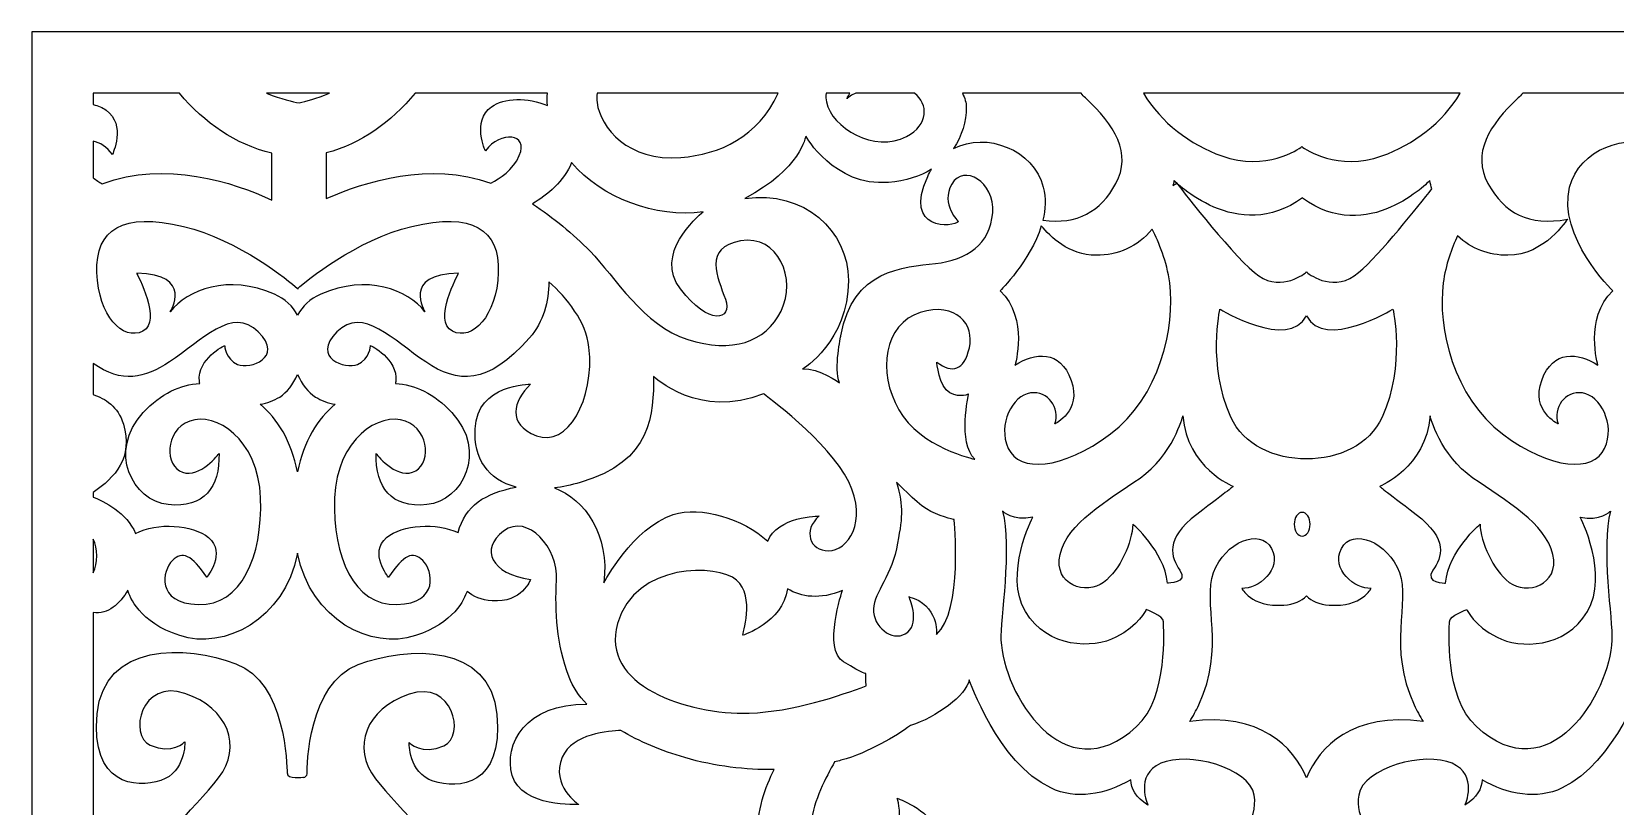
# Model space of a CAD drawing. Header units: centimetres. Extents: x -21.96 to -17.18, y -0.78 to 9.
# Drawn here: x -21.956 to -19.08, y 7.595 to 9.001 of the extents above; entities that cross this region are included whole.
import ezdxf

# ---------------------------------------------------------------- set-up
doc = ezdxf.new("R2010")
doc.units = ezdxf.units.CM
doc.header["$MEASUREMENT"] = 0
doc.layers.add('layer 1', color=7, linetype='Continuous')

msp = doc.modelspace()

# ---------------------------------------------------------------- linework, layer by layer
at = {"layer": 'layer 1', "color": 250}
for points, knots in [([(-21.95627, 9.00077), (-21.95627, 9.00077), (-17.17957, 9.00077), (-17.17957, 9.00077), (-17.17957, 9.00077), (-17.17957, 9.00077), (-17.17957, -0.7761), (-17.17957, -0.7761), (-17.17957, -0.7761), (-17.17957, -0.7761), (-21.95627, -0.7761), (-21.95627, -0.7761), (-21.95627, -0.7761), (-21.95627, -0.7761), (-21.95627, 9.00077), (-21.95627, 9.00077)], [0, 0, 0, 0, 0.2, 0.2, 0.2, 0.2, 0.4, 0.4, 0.4, 0.4, 0.6, 0.6, 0.6, 0.6, 1, 1, 1, 1]), ([(-21.84453, 8.88903), (-21.84453, 8.88903), (-21.68779, 8.88903), (-21.68779, 8.88903), (-21.68779, 8.88903), (-21.64154, 8.83456), (-21.58661, 8.79649), (-21.51993, 8.78005), (-21.51993, 8.78005), (-21.51993, 8.78005), (-21.51993, 8.69525), (-21.51993, 8.69525), (-21.51993, 8.69525), (-21.58914, 8.727), (-21.71353, 8.76824), (-21.82819, 8.72445), (-21.82819, 8.72445), (-21.83344, 8.72753), (-21.83905, 8.73129), (-21.84453, 8.73576), (-21.84453, 8.73576), (-21.84453, 8.73576), (-21.84453, 8.80228), (-21.84453, 8.80228), (-21.84453, 8.80228), (-21.83267, 8.79958), (-21.81954, 8.79163), (-21.80952, 8.77807), (-21.80952, 8.77807), (-21.80952, 8.77807), (-21.78437, 8.83159), (-21.82085, 8.85834), (-21.82085, 8.85834), (-21.82713, 8.86295), (-21.83528, 8.8664), (-21.84453, 8.86858), (-21.84453, 8.86858), (-21.84453, 8.86858), (-21.84453, 8.88903), (-21.84453, 8.88903)], [0, 0, 0, 0, 0.0909091, 0.0909091, 0.0909091, 0.0909091, 0.1818182, 0.1818182, 0.1818182, 0.1818182, 0.2727273, 0.2727273, 0.2727273, 0.2727273, 0.3636364, 0.3636364, 0.3636364, 0.3636364, 0.4545455, 0.4545455, 0.4545455, 0.4545455, 0.5454545, 0.5454545, 0.5454545, 0.5454545, 0.6363636, 0.6363636, 0.6363636, 0.6363636, 0.7272727, 0.7272727, 0.7272727, 0.7272727, 0.8181818, 0.8181818, 0.8181818, 0.8181818, 1, 1, 1, 1]), ([(-21.52957, 8.88903), (-21.52957, 8.88903), (-21.41536, 8.88903), (-21.41536, 8.88903), (-21.41536, 8.88903), (-21.43937, 8.87937), (-21.45814, 8.87432), (-21.47055, 8.8717), (-21.47055, 8.8717), (-21.48168, 8.8736), (-21.50194, 8.8782), (-21.52957, 8.88903)], [0, 0, 0, 0, 0.25, 0.25, 0.25, 0.25, 0.5, 0.5, 0.5, 0.5, 1, 1, 1, 1]), ([(-21.25949, 8.88903), (-21.25949, 8.88903), (-21.01922, 8.88903), (-21.01922, 8.88903), (-21.01922, 8.88903), (-21.01995, 8.88198), (-21.02006, 8.87452), (-21.01947, 8.86665), (-21.01947, 8.86665), (-21.05453, 8.88248), (-21.09895, 8.88069), (-21.1208, 8.86466), (-21.1208, 8.86466), (-21.15728, 8.8379), (-21.13212, 8.78437), (-21.13212, 8.78437), (-21.13212, 8.78437), (-21.10444, 8.82183), (-21.05287, 8.8165), (-21.07048, 8.77581), (-21.07048, 8.77581), (-21.08165, 8.75), (-21.10598, 8.73409), (-21.12228, 8.72592), (-21.12228, 8.72592), (-21.23289, 8.76619), (-21.35179, 8.72867), (-21.4211, 8.69771), (-21.4211, 8.69771), (-21.4211, 8.69771), (-21.4211, 8.7806), (-21.4211, 8.7806), (-21.4211, 8.7806), (-21.35721, 8.79812), (-21.30427, 8.83586), (-21.25949, 8.88903)], [0, 0, 0, 0, 0.1, 0.1, 0.1, 0.1, 0.2, 0.2, 0.2, 0.2, 0.3, 0.3, 0.3, 0.3, 0.4, 0.4, 0.4, 0.4, 0.5, 0.5, 0.5, 0.5, 0.6, 0.6, 0.6, 0.6, 0.7, 0.7, 0.7, 0.7, 0.8, 0.8, 0.8, 0.8, 1, 1, 1, 1]), ([(-20.92911, 8.88903), (-20.92911, 8.88903), (-20.6005, 8.88903), (-20.6005, 8.88903), (-20.6005, 8.88903), (-20.63602, 8.8096), (-20.70664, 8.77811), (-20.77725, 8.77233), (-20.77725, 8.77233), (-20.87248, 8.76452), (-20.92375, 8.82688), (-20.92924, 8.87208), (-20.92924, 8.87208), (-20.92997, 8.87814), (-20.92991, 8.88381), (-20.92911, 8.88903)], [0, 0, 0, 0, 0.2, 0.2, 0.2, 0.2, 0.4, 0.4, 0.4, 0.4, 0.6, 0.6, 0.6, 0.6, 1, 1, 1, 1]), ([(-20.51301, 8.88903), (-20.51301, 8.88903), (-20.4703, 8.88903), (-20.4703, 8.88903), (-20.4703, 8.88903), (-20.47198, 8.88586), (-20.47363, 8.88255), (-20.47522, 8.8791), (-20.47522, 8.8791), (-20.47522, 8.8791), (-20.47151, 8.88381), (-20.45935, 8.88903), (-20.45935, 8.88903), (-20.45935, 8.88903), (-20.35233, 8.88903), (-20.35233, 8.88903), (-20.35233, 8.88903), (-20.32735, 8.86938), (-20.32654, 8.83177), (-20.36687, 8.81053), (-20.36687, 8.81053), (-20.42522, 8.77979), (-20.50301, 8.82707), (-20.51273, 8.87319), (-20.51273, 8.87319), (-20.51372, 8.87792), (-20.51372, 8.88321), (-20.51301, 8.88903)], [0, 0, 0, 0, 0.125, 0.125, 0.125, 0.125, 0.25, 0.25, 0.25, 0.25, 0.375, 0.375, 0.375, 0.375, 0.5, 0.5, 0.5, 0.5, 0.625, 0.625, 0.625, 0.625, 0.75, 0.75, 0.75, 0.75, 1, 1, 1, 1]), ([(-20.26556, 8.88903), (-20.26556, 8.88903), (-20.05016, 8.88903), (-20.05016, 8.88903), (-20.05016, 8.88903), (-20.04755, 8.88588), (-20.04487, 8.883), (-20.0421, 8.88046), (-20.0421, 8.88046), (-19.98906, 8.83172), (-19.95725, 8.77936), (-19.98695, 8.7252), (-19.98695, 8.7252), (-20.01494, 8.67413), (-20.05615, 8.65038), (-20.11943, 8.65842), (-20.11943, 8.65842), (-20.11463, 8.67815), (-20.11351, 8.69864), (-20.11861, 8.71863), (-20.11861, 8.71863), (-20.13588, 8.78651), (-20.22177, 8.82001), (-20.28203, 8.78854), (-20.28203, 8.78854), (-20.26603, 8.81163), (-20.25851, 8.83842), (-20.25851, 8.86372), (-20.25851, 8.86372), (-20.25851, 8.87161), (-20.26103, 8.88028), (-20.26556, 8.88903)], [0, 0, 0, 0, 0.1111111, 0.1111111, 0.1111111, 0.1111111, 0.2222222, 0.2222222, 0.2222222, 0.2222222, 0.3333333, 0.3333333, 0.3333333, 0.3333333, 0.4444444, 0.4444444, 0.4444444, 0.4444444, 0.5555556, 0.5555556, 0.5555556, 0.5555556, 0.6666667, 0.6666667, 0.6666667, 0.6666667, 0.7777778, 0.7777778, 0.7777778, 0.7777778, 1, 1, 1, 1]), ([(-19.9364, 8.88903), (-19.9364, 8.88903), (-19.36153, 8.88903), (-19.36153, 8.88903), (-19.36153, 8.88903), (-19.39268, 8.83566), (-19.44669, 8.79553), (-19.50347, 8.77533), (-19.50347, 8.77533), (-19.58411, 8.74663), (-19.64254, 8.78751), (-19.64868, 8.79207), (-19.64868, 8.79207), (-19.64868, 8.79207), (-19.64923, 8.79208), (-19.64923, 8.79208), (-19.64923, 8.79208), (-19.65527, 8.78761), (-19.71373, 8.74661), (-19.79445, 8.77533), (-19.79445, 8.77533), (-19.85123, 8.79553), (-19.90526, 8.83566), (-19.9364, 8.88903)], [0, 0, 0, 0, 0.1428571, 0.1428571, 0.1428571, 0.1428571, 0.2857143, 0.2857143, 0.2857143, 0.2857143, 0.4285714, 0.4285714, 0.4285714, 0.4285714, 0.5714286, 0.5714286, 0.5714286, 0.5714286, 0.7142857, 0.7142857, 0.7142857, 0.7142857, 1, 1, 1, 1]), ([(-19.24777, 8.88903), (-19.24777, 8.88903), (-19.01567, 8.88903), (-19.01567, 8.88903), (-19.01567, 8.88903), (-19.02021, 8.88028), (-19.02273, 8.87161), (-19.02273, 8.86372), (-19.02273, 8.86372), (-19.02273, 8.83842), (-19.01521, 8.81163), (-18.99918, 8.78854), (-18.99918, 8.78854), (-19.05947, 8.82001), (-19.14533, 8.78651), (-19.16263, 8.71863), (-19.16263, 8.71863), (-19.18539, 8.62924), (-19.08416, 8.53039), (-19.08416, 8.53039), (-19.08416, 8.53039), (-19.13659, 8.48004), (-19.11105, 8.39537), (-19.11105, 8.39537), (-19.11105, 8.39537), (-19.14734, 8.41825), (-19.19304, 8.42398), (-19.21321, 8.36792), (-19.21321, 8.36792), (-19.23338, 8.31185), (-19.18364, 8.28896), (-19.18364, 8.28896), (-19.18364, 8.28896), (-19.19304, 8.31757), (-19.17155, 8.34961), (-19.13928, 8.34504), (-19.13928, 8.34504), (-19.10701, 8.34046), (-19.07878, 8.28783), (-19.09895, 8.24433), (-19.09895, 8.24433), (-19.11912, 8.20088), (-19.19575, 8.2043), (-19.28448, 8.27066), (-19.28448, 8.27066), (-19.3732, 8.33702), (-19.40317, 8.46373), (-19.39217, 8.54476), (-19.39217, 8.54476), (-19.38767, 8.57803), (-19.37701, 8.60735), (-19.36597, 8.63037), (-19.36597, 8.63037), (-19.34105, 8.60641), (-19.30971, 8.59483), (-19.27495, 8.59483), (-19.27495, 8.59483), (-19.20774, 8.59483), (-19.16674, 8.66022), (-19.16674, 8.66022), (-19.16674, 8.66022), (-19.23674, 8.64757), (-19.28127, 8.67106), (-19.31097, 8.7252), (-19.31097, 8.7252), (-19.34067, 8.77936), (-19.30885, 8.83172), (-19.25583, 8.88046), (-19.25583, 8.88046), (-19.25307, 8.883), (-19.25038, 8.88588), (-19.24777, 8.88903)], [0, 0, 0, 0, 0.0526316, 0.0526316, 0.0526316, 0.0526316, 0.1052632, 0.1052632, 0.1052632, 0.1052632, 0.1578947, 0.1578947, 0.1578947, 0.1578947, 0.2105263, 0.2105263, 0.2105263, 0.2105263, 0.2631579, 0.2631579, 0.2631579, 0.2631579, 0.3157895, 0.3157895, 0.3157895, 0.3157895, 0.3684211, 0.3684211, 0.3684211, 0.3684211, 0.4210526, 0.4210526, 0.4210526, 0.4210526, 0.4736842, 0.4736842, 0.4736842, 0.4736842, 0.5263158, 0.5263158, 0.5263158, 0.5263158, 0.5789474, 0.5789474, 0.5789474, 0.5789474, 0.6315789, 0.6315789, 0.6315789, 0.6315789, 0.6842105, 0.6842105, 0.6842105, 0.6842105, 0.7368421, 0.7368421, 0.7368421, 0.7368421, 0.7894737, 0.7894737, 0.7894737, 0.7894737, 0.8421053, 0.8421053, 0.8421053, 0.8421053, 0.8947368, 0.8947368, 0.8947368, 0.8947368, 1, 1, 1, 1]), ([(-20.32169, 8.75114), (-20.32424, 8.74703), (-20.32658, 8.74265), (-20.32867, 8.738), (-20.32867, 8.738), (-20.3742, 8.63818), (-20.28142, 8.64563), (-20.27266, 8.65605), (-20.27266, 8.65605), (-20.27266, 8.65605), (-20.30605, 8.6873), (-20.28484, 8.72429), (-20.28484, 8.72429), (-20.26363, 8.76131), (-20.20636, 8.72882), (-20.21061, 8.67195), (-20.21061, 8.67195), (-20.21484, 8.61509), (-20.25727, 8.5862), (-20.31454, 8.57989), (-20.31454, 8.57989), (-20.3718, 8.57357), (-20.46523, 8.56964), (-20.48623, 8.44895), (-20.48623, 8.44895), (-20.48623, 8.44895), (-20.49954, 8.38966), (-20.48881, 8.36335), (-20.48881, 8.36335), (-20.48881, 8.36335), (-20.52644, 8.3908), (-20.55602, 8.38851), (-20.55602, 8.38851), (-20.55602, 8.38851), (-20.47266, 8.43847), (-20.47266, 8.54909), (-20.47266, 8.54909), (-20.47266, 8.63969), (-20.55297, 8.71324), (-20.66073, 8.6982), (-20.66073, 8.6982), (-20.55856, 8.7512), (-20.55016, 8.81128), (-20.55016, 8.81128), (-20.55016, 8.81128), (-20.55016, 8.81128), (-20.49888, 8.71934), (-20.4, 8.72714), (-20.4, 8.72714), (-20.36825, 8.72963), (-20.3423, 8.7384), (-20.32169, 8.75114)], [0, 0, 0, 0, 0.0714286, 0.0714286, 0.0714286, 0.0714286, 0.1428571, 0.1428571, 0.1428571, 0.1428571, 0.2142857, 0.2142857, 0.2142857, 0.2142857, 0.2857143, 0.2857143, 0.2857143, 0.2857143, 0.3571429, 0.3571429, 0.3571429, 0.3571429, 0.4285714, 0.4285714, 0.4285714, 0.4285714, 0.5, 0.5, 0.5, 0.5, 0.5714286, 0.5714286, 0.5714286, 0.5714286, 0.6428571, 0.6428571, 0.6428571, 0.6428571, 0.7142857, 0.7142857, 0.7142857, 0.7142857, 0.7857143, 0.7857143, 0.7857143, 0.7857143, 0.8571429, 0.8571429, 0.8571429, 0.8571429, 1, 1, 1, 1]), ([(-20.97544, 8.76308), (-20.9207, 8.69868), (-20.8228, 8.66246), (-20.73676, 8.67354), (-20.73676, 8.67354), (-20.74774, 8.66453), (-20.82605, 8.59679), (-20.77786, 8.53388), (-20.77786, 8.53388), (-20.7261, 8.46634), (-20.68238, 8.47613), (-20.69619, 8.5153), (-20.69619, 8.5153), (-20.71, 8.55444), (-20.73759, 8.60926), (-20.66857, 8.621), (-20.66857, 8.621), (-20.59957, 8.63275), (-20.56623, 8.55151), (-20.59499, 8.49375), (-20.59499, 8.49375), (-20.62373, 8.43599), (-20.68385, 8.41696), (-20.76443, 8.44189), (-20.76443, 8.44189), (-20.84499, 8.46683), (-20.89629, 8.55568), (-20.94206, 8.60243), (-20.94206, 8.60243), (-20.9724, 8.63342), (-21.00916, 8.6637), (-21.04651, 8.68833), (-21.04651, 8.68833), (-21.02028, 8.70416), (-20.98845, 8.72992), (-20.97544, 8.76308)], [0, 0, 0, 0, 0.1, 0.1, 0.1, 0.1, 0.2, 0.2, 0.2, 0.2, 0.3, 0.3, 0.3, 0.3, 0.4, 0.4, 0.4, 0.4, 0.5, 0.5, 0.5, 0.5, 0.6, 0.6, 0.6, 0.6, 0.7, 0.7, 0.7, 0.7, 0.8, 0.8, 0.8, 0.8, 1, 1, 1, 1]), ([(-19.88342, 8.72135), (-19.88264, 8.72434), (-19.88194, 8.72736), (-19.88128, 8.73045), (-19.88128, 8.73045), (-19.88128, 8.73045), (-19.7654, 8.61288), (-19.64769, 8.69946), (-19.64769, 8.69946), (-19.64769, 8.69946), (-19.64768, 8.69879), (-19.64768, 8.69879), (-19.64768, 8.69879), (-19.52984, 8.6117), (-19.41666, 8.73045), (-19.41666, 8.73045), (-19.41666, 8.73045), (-19.41552, 8.72526), (-19.41428, 8.72025), (-19.41295, 8.71536), (-19.41295, 8.71536), (-19.43647, 8.68527), (-19.50676, 8.59687), (-19.54601, 8.56347), (-19.54601, 8.56347), (-19.58906, 8.52683), (-19.63212, 8.55773), (-19.63996, 8.56398), (-19.63996, 8.56398), (-19.63996, 8.56398), (-19.63999, 8.56503), (-19.63999, 8.56503), (-19.63999, 8.56503), (-19.63999, 8.56503), (-19.64022, 8.56483), (-19.64062, 8.5645), (-19.64062, 8.5645), (-19.64102, 8.56483), (-19.64124, 8.56503), (-19.64124, 8.56503), (-19.64124, 8.56503), (-19.64124, 8.56503), (-19.64125, 8.56398), (-19.64125, 8.56398), (-19.64125, 8.56398), (-19.6491, 8.55773), (-19.69216, 8.52682), (-19.73523, 8.56347), (-19.73523, 8.56347), (-19.78283, 8.60401), (-19.87623, 8.72557), (-19.87623, 8.72557), (-19.87623, 8.72557), (-19.87623, 8.72557), (-19.88342, 8.72135), (-19.88342, 8.72135)], [0, 0, 0, 0, 0.0666667, 0.0666667, 0.0666667, 0.0666667, 0.1333333, 0.1333333, 0.1333333, 0.1333333, 0.2, 0.2, 0.2, 0.2, 0.2666667, 0.2666667, 0.2666667, 0.2666667, 0.3333333, 0.3333333, 0.3333333, 0.3333333, 0.4, 0.4, 0.4, 0.4, 0.4666667, 0.4666667, 0.4666667, 0.4666667, 0.5333333, 0.5333333, 0.5333333, 0.5333333, 0.6, 0.6, 0.6, 0.6, 0.6666667, 0.6666667, 0.6666667, 0.6666667, 0.7333333, 0.7333333, 0.7333333, 0.7333333, 0.8, 0.8, 0.8, 0.8, 0.8666667, 0.8666667, 0.8666667, 0.8666667, 1, 1, 1, 1]), ([(-21.47323, 8.48645), (-21.46451, 8.50225), (-21.45082, 8.51568), (-21.43097, 8.5244), (-21.43097, 8.5244), (-21.34763, 8.56106), (-21.2726, 8.53268), (-21.24204, 8.49248), (-21.24204, 8.49248), (-21.24204, 8.49248), (-21.28511, 8.56106), (-21.18092, 8.56223), (-21.18092, 8.56223), (-21.18092, 8.56223), (-21.22816, 8.47476), (-21.19203, 8.45703), (-21.19203, 8.45703), (-21.15593, 8.43928), (-21.11146, 8.48421), (-21.10868, 8.56341), (-21.10868, 8.56341), (-21.1059, 8.64264), (-21.15593, 8.67337), (-21.26566, 8.64735), (-21.26566, 8.64735), (-21.36693, 8.62335), (-21.45874, 8.547), (-21.47231, 8.53536), (-21.47231, 8.53536), (-21.47231, 8.53536), (-21.47241, 8.53388), (-21.47241, 8.53388), (-21.47241, 8.53388), (-21.47241, 8.53388), (-21.47269, 8.53412), (-21.47323, 8.53459), (-21.47323, 8.53459), (-21.47376, 8.53412), (-21.47404, 8.53388), (-21.47404, 8.53388), (-21.47404, 8.53388), (-21.47404, 8.53388), (-21.47411, 8.53536), (-21.47411, 8.53536), (-21.47411, 8.53536), (-21.48764, 8.54697), (-21.57946, 8.62334), (-21.68077, 8.64735), (-21.68077, 8.64735), (-21.79052, 8.67337), (-21.84053, 8.64264), (-21.83776, 8.56341), (-21.83776, 8.56341), (-21.83497, 8.48421), (-21.79052, 8.43928), (-21.7544, 8.45703), (-21.7544, 8.45703), (-21.71829, 8.47476), (-21.76552, 8.56223), (-21.76552, 8.56223), (-21.76552, 8.56223), (-21.66132, 8.56106), (-21.7044, 8.49248), (-21.7044, 8.49248), (-21.7044, 8.49248), (-21.67383, 8.53268), (-21.59881, 8.56106), (-21.51546, 8.5244), (-21.51546, 8.5244), (-21.49562, 8.51568), (-21.48193, 8.50225), (-21.47323, 8.48645)], [0, 0, 0, 0, 0.0526316, 0.0526316, 0.0526316, 0.0526316, 0.1052632, 0.1052632, 0.1052632, 0.1052632, 0.1578947, 0.1578947, 0.1578947, 0.1578947, 0.2105263, 0.2105263, 0.2105263, 0.2105263, 0.2631579, 0.2631579, 0.2631579, 0.2631579, 0.3157895, 0.3157895, 0.3157895, 0.3157895, 0.3684211, 0.3684211, 0.3684211, 0.3684211, 0.4210526, 0.4210526, 0.4210526, 0.4210526, 0.4736842, 0.4736842, 0.4736842, 0.4736842, 0.5263158, 0.5263158, 0.5263158, 0.5263158, 0.5789474, 0.5789474, 0.5789474, 0.5789474, 0.6315789, 0.6315789, 0.6315789, 0.6315789, 0.6842105, 0.6842105, 0.6842105, 0.6842105, 0.7368421, 0.7368421, 0.7368421, 0.7368421, 0.7894737, 0.7894737, 0.7894737, 0.7894737, 0.8421053, 0.8421053, 0.8421053, 0.8421053, 0.8947368, 0.8947368, 0.8947368, 0.8947368, 1, 1, 1, 1]), ([(-20.12226, 8.6482), (-20.10676, 8.62933), (-20.0718, 8.59483), (-20.02298, 8.59483), (-20.02298, 8.59483), (-19.98296, 8.59483), (-19.94752, 8.61018), (-19.92115, 8.64204), (-19.92115, 8.64204), (-19.90822, 8.61766), (-19.89436, 8.58395), (-19.88905, 8.54476), (-19.88905, 8.54476), (-19.87806, 8.46373), (-19.90803, 8.33702), (-19.99677, 8.27066), (-19.99677, 8.27066), (-20.08549, 8.2043), (-20.16212, 8.20088), (-20.1823, 8.24433), (-20.1823, 8.24433), (-20.20245, 8.28783), (-20.17422, 8.34046), (-20.14196, 8.34504), (-20.14196, 8.34504), (-20.10969, 8.34961), (-20.08817, 8.31757), (-20.09759, 8.28896), (-20.09759, 8.28896), (-20.09759, 8.28896), (-20.04785, 8.31185), (-20.06803, 8.36792), (-20.06803, 8.36792), (-20.08817, 8.42398), (-20.13388, 8.41825), (-20.17018, 8.39537), (-20.17018, 8.39537), (-20.17018, 8.39537), (-20.14465, 8.48004), (-20.19708, 8.53039), (-20.19708, 8.53039), (-20.19708, 8.53039), (-20.14203, 8.58415), (-20.12226, 8.6482)], [0, 0, 0, 0, 0.0833333, 0.0833333, 0.0833333, 0.0833333, 0.1666667, 0.1666667, 0.1666667, 0.1666667, 0.25, 0.25, 0.25, 0.25, 0.3333333, 0.3333333, 0.3333333, 0.3333333, 0.4166667, 0.4166667, 0.4166667, 0.4166667, 0.5, 0.5, 0.5, 0.5, 0.5833333, 0.5833333, 0.5833333, 0.5833333, 0.6666667, 0.6666667, 0.6666667, 0.6666667, 0.75, 0.75, 0.75, 0.75, 0.8333333, 0.8333333, 0.8333333, 0.8333333, 1, 1, 1, 1]), ([(-21.01672, 8.54691), (-20.98358, 8.51676), (-20.94934, 8.475), (-20.9439, 8.42788), (-20.9439, 8.42788), (-20.93291, 8.3328), (-20.98418, 8.24552), (-21.03912, 8.26734), (-21.03912, 8.26734), (-21.09407, 8.28916), (-21.08124, 8.32968), (-21.05011, 8.36087), (-21.05011, 8.36087), (-21.05011, 8.36087), (-21.14716, 8.36241), (-21.15083, 8.27982), (-21.15083, 8.27982), (-21.15317, 8.22708), (-21.12845, 8.18681), (-21.076, 8.17429), (-21.076, 8.17429), (-21.13271, 8.16259), (-21.16861, 8.14155), (-21.18166, 8.09143), (-21.18166, 8.09143), (-21.221, 8.11038), (-21.28332, 8.10572), (-21.31146, 8.08255), (-21.31146, 8.08255), (-21.34432, 8.05544), (-21.30828, 8.01033), (-21.30828, 8.01033), (-21.30828, 8.01033), (-21.2807, 8.05094), (-21.26374, 8.05906), (-21.2457, 8.04102), (-21.2457, 8.04102), (-21.22767, 8.02297), (-21.2149, 7.96315), (-21.29287, 7.96095), (-21.29287, 7.96095), (-21.37084, 7.95872), (-21.40982, 8.04721), (-21.40594, 8.15448), (-21.40594, 8.15448), (-21.40203, 8.26179), (-21.32405, 8.31156), (-21.27727, 8.29385), (-21.27727, 8.29385), (-21.23048, 8.27615), (-21.23178, 8.21201), (-21.26427, 8.20093), (-21.26427, 8.20093), (-21.29677, 8.18989), (-21.33055, 8.23524), (-21.33055, 8.23524), (-21.33055, 8.23524), (-21.33185, 8.1733), (-21.30326, 8.13569), (-21.23827, 8.14234), (-21.23827, 8.14234), (-21.1733, 8.14896), (-21.12783, 8.23856), (-21.19279, 8.30934), (-21.19279, 8.30934), (-21.22512, 8.34456), (-21.26066, 8.36033), (-21.29544, 8.3624), (-21.29544, 8.3624), (-21.29517, 8.36358), (-21.29495, 8.36475), (-21.29483, 8.36597), (-21.29483, 8.36597), (-21.29066, 8.40737), (-21.34068, 8.43099), (-21.34068, 8.43099), (-21.34068, 8.43099), (-21.34068, 8.43099), (-21.34206, 8.40617), (-21.36429, 8.39672), (-21.36429, 8.39672), (-21.38652, 8.38725), (-21.44904, 8.40854), (-21.4018, 8.45584), (-21.4018, 8.45584), (-21.35456, 8.50312), (-21.29918, 8.44033), (-21.24056, 8.40137), (-21.24056, 8.40137), (-21.18197, 8.36241), (-21.12887, 8.35773), (-21.05194, 8.44501), (-21.05194, 8.44501), (-21.02609, 8.47437), (-21.01719, 8.51109), (-21.01672, 8.54691)], [0, 0, 0, 0, 0.04, 0.04, 0.04, 0.04, 0.08, 0.08, 0.08, 0.08, 0.12, 0.12, 0.12, 0.12, 0.16, 0.16, 0.16, 0.16, 0.2, 0.2, 0.2, 0.2, 0.24, 0.24, 0.24, 0.24, 0.28, 0.28, 0.28, 0.28, 0.32, 0.32, 0.32, 0.32, 0.36, 0.36, 0.36, 0.36, 0.4, 0.4, 0.4, 0.4, 0.44, 0.44, 0.44, 0.44, 0.48, 0.48, 0.48, 0.48, 0.52, 0.52, 0.52, 0.52, 0.56, 0.56, 0.56, 0.56, 0.6, 0.6, 0.6, 0.6, 0.64, 0.64, 0.64, 0.64, 0.68, 0.68, 0.68, 0.68, 0.72, 0.72, 0.72, 0.72, 0.76, 0.76, 0.76, 0.76, 0.8, 0.8, 0.8, 0.8, 0.84, 0.84, 0.84, 0.84, 0.88, 0.88, 0.88, 0.88, 0.92, 0.92, 0.92, 0.92, 1, 1, 1, 1]), ([(-21.84453, 8.1559), (-21.84453, 8.1559), (-21.84453, 8.16454), (-21.84453, 8.16454), (-21.84453, 8.16454), (-21.80457, 8.19151), (-21.77145, 8.22817), (-21.78971, 8.28841), (-21.78971, 8.28841), (-21.79938, 8.32026), (-21.82305, 8.33512), (-21.84453, 8.34199), (-21.84453, 8.34199), (-21.84453, 8.34199), (-21.84453, 8.39849), (-21.84453, 8.39849), (-21.84453, 8.39849), (-21.79269, 8.36177), (-21.7509, 8.37144), (-21.70587, 8.40137), (-21.70587, 8.40137), (-21.64726, 8.44033), (-21.59187, 8.50312), (-21.54465, 8.45584), (-21.54465, 8.45584), (-21.4974, 8.40854), (-21.55993, 8.38725), (-21.58215, 8.39672), (-21.58215, 8.39672), (-21.60436, 8.40617), (-21.60576, 8.43099), (-21.60576, 8.43099), (-21.60576, 8.43099), (-21.60576, 8.43099), (-21.65577, 8.40737), (-21.6516, 8.36597), (-21.6516, 8.36597), (-21.65148, 8.36475), (-21.65128, 8.36358), (-21.651, 8.3624), (-21.651, 8.3624), (-21.68576, 8.36033), (-21.72132, 8.34456), (-21.75364, 8.30934), (-21.75364, 8.30934), (-21.81861, 8.23856), (-21.77314, 8.14896), (-21.70815, 8.14234), (-21.70815, 8.14234), (-21.64317, 8.13569), (-21.61459, 8.1733), (-21.61589, 8.23524), (-21.61589, 8.23524), (-21.61589, 8.23524), (-21.64967, 8.18989), (-21.68216, 8.20093), (-21.68216, 8.20093), (-21.71465, 8.21201), (-21.71596, 8.27615), (-21.66916, 8.29385), (-21.66916, 8.29385), (-21.62238, 8.31156), (-21.54441, 8.26179), (-21.54051, 8.15448), (-21.54051, 8.15448), (-21.53661, 8.04721), (-21.5756, 7.95872), (-21.65358, 7.96095), (-21.65358, 7.96095), (-21.73156, 7.96315), (-21.71877, 8.02297), (-21.70073, 8.04102), (-21.70073, 8.04102), (-21.68272, 8.05906), (-21.66575, 8.05094), (-21.63816, 8.01033), (-21.63816, 8.01033), (-21.63816, 8.01033), (-21.6021, 8.05544), (-21.63499, 8.08255), (-21.63499, 8.08255), (-21.66381, 8.10628), (-21.72854, 8.11059), (-21.76763, 8.08997), (-21.76763, 8.08997), (-21.78329, 8.12806), (-21.82618, 8.14862), (-21.84453, 8.1559)], [0, 0, 0, 0, 0.0434783, 0.0434783, 0.0434783, 0.0434783, 0.0869565, 0.0869565, 0.0869565, 0.0869565, 0.1304348, 0.1304348, 0.1304348, 0.1304348, 0.173913, 0.173913, 0.173913, 0.173913, 0.2173913, 0.2173913, 0.2173913, 0.2173913, 0.2608696, 0.2608696, 0.2608696, 0.2608696, 0.3043478, 0.3043478, 0.3043478, 0.3043478, 0.3478261, 0.3478261, 0.3478261, 0.3478261, 0.3913043, 0.3913043, 0.3913043, 0.3913043, 0.4347826, 0.4347826, 0.4347826, 0.4347826, 0.4782609, 0.4782609, 0.4782609, 0.4782609, 0.5217391, 0.5217391, 0.5217391, 0.5217391, 0.5652174, 0.5652174, 0.5652174, 0.5652174, 0.6086957, 0.6086957, 0.6086957, 0.6086957, 0.6521739, 0.6521739, 0.6521739, 0.6521739, 0.6956522, 0.6956522, 0.6956522, 0.6956522, 0.7391304, 0.7391304, 0.7391304, 0.7391304, 0.7826087, 0.7826087, 0.7826087, 0.7826087, 0.826087, 0.826087, 0.826087, 0.826087, 0.8695652, 0.8695652, 0.8695652, 0.8695652, 0.9130435, 0.9130435, 0.9130435, 0.9130435, 1, 1, 1, 1]), ([(-20.25422, 8.34335), (-20.25422, 8.34335), (-20.27434, 8.2545), (-20.24288, 8.22452), (-20.24288, 8.22452), (-20.24288, 8.22452), (-20.34225, 8.24594), (-20.38124, 8.31445), (-20.38124, 8.31445), (-20.42025, 8.38296), (-20.40765, 8.47074), (-20.34225, 8.49109), (-20.34225, 8.49109), (-20.27686, 8.51141), (-20.24288, 8.4686), (-20.25295, 8.42685), (-20.25295, 8.42685), (-20.26302, 8.38509), (-20.28315, 8.37976), (-20.31209, 8.40116), (-20.31209, 8.40116), (-20.31209, 8.40116), (-20.3083, 8.35621), (-20.28818, 8.34549), (-20.28818, 8.34549), (-20.26805, 8.3348), (-20.25422, 8.34335), (-20.25422, 8.34335)], [0, 0, 0, 0, 0.125, 0.125, 0.125, 0.125, 0.25, 0.25, 0.25, 0.25, 0.375, 0.375, 0.375, 0.375, 0.5, 0.5, 0.5, 0.5, 0.625, 0.625, 0.625, 0.625, 0.75, 0.75, 0.75, 0.75, 1, 1, 1, 1]), ([(-19.50314, 8.30117), (-19.46058, 8.39653), (-19.48344, 8.49721), (-19.48344, 8.49721), (-19.48344, 8.49721), (-19.48344, 8.49721), (-19.60849, 8.42182), (-19.64062, 8.48497), (-19.64062, 8.48497), (-19.67274, 8.42182), (-19.79779, 8.49721), (-19.79779, 8.49721), (-19.79779, 8.49721), (-19.79779, 8.49721), (-19.82065, 8.39653), (-19.77808, 8.30117), (-19.77808, 8.30117), (-19.73275, 8.19964), (-19.5483, 8.20005), (-19.50314, 8.30117)], [0, 0, 0, 0, 0.1666667, 0.1666667, 0.1666667, 0.1666667, 0.3333333, 0.3333333, 0.3333333, 0.3333333, 0.5, 0.5, 0.5, 0.5, 0.6666667, 0.6666667, 0.6666667, 0.6666667, 1, 1, 1, 1]), ([(-21.47323, 8.20153), (-21.4618, 8.25747), (-21.43679, 8.29848), (-21.40516, 8.32437), (-21.40516, 8.32437), (-21.41817, 8.32678), (-21.43041, 8.3311), (-21.4407, 8.3376), (-21.4407, 8.3376), (-21.45381, 8.34589), (-21.4652, 8.36064), (-21.47323, 8.37846), (-21.47323, 8.37846), (-21.48124, 8.36064), (-21.49263, 8.34589), (-21.50574, 8.3376), (-21.50574, 8.3376), (-21.51602, 8.3311), (-21.52827, 8.32678), (-21.54127, 8.32437), (-21.54127, 8.32437), (-21.50966, 8.29848), (-21.48466, 8.25747), (-21.47323, 8.20153)], [0, 0, 0, 0, 0.1428571, 0.1428571, 0.1428571, 0.1428571, 0.2857143, 0.2857143, 0.2857143, 0.2857143, 0.4285714, 0.4285714, 0.4285714, 0.4285714, 0.5714286, 0.5714286, 0.5714286, 0.5714286, 0.7142857, 0.7142857, 0.7142857, 0.7142857, 1, 1, 1, 1]), ([(-21.00652, 8.17255), (-20.99208, 8.17452), (-20.97654, 8.17781), (-20.9599, 8.18254), (-20.9599, 8.18254), (-20.82804, 8.21994), (-20.82669, 8.30944), (-20.82669, 8.37488), (-20.82669, 8.37488), (-20.82669, 8.37488), (-20.74245, 8.29538), (-20.62707, 8.3437), (-20.62707, 8.3437), (-20.62707, 8.3437), (-20.50761, 8.25647), (-20.47213, 8.18369), (-20.47213, 8.18369), (-20.43663, 8.11094), (-20.47444, 8.05832), (-20.50868, 8.05832), (-20.50868, 8.05832), (-20.5429, 8.05832), (-20.55599, 8.09518), (-20.52579, 8.12171), (-20.52579, 8.12171), (-20.52579, 8.12171), (-20.60254, 8.12096), (-20.61906, 8.0758), (-20.61906, 8.0758), (-20.66408, 8.11702), (-20.74058, 8.14045), (-20.79087, 8.12414), (-20.79087, 8.12414), (-20.86439, 8.10028), (-20.9169, 8.00048), (-20.9169, 8.00048), (-20.9169, 8.00048), (-20.90613, 8.0866), (-20.95147, 8.15237), (-21.00652, 8.17255)], [0, 0, 0, 0, 0.0909091, 0.0909091, 0.0909091, 0.0909091, 0.1818182, 0.1818182, 0.1818182, 0.1818182, 0.2727273, 0.2727273, 0.2727273, 0.2727273, 0.3636364, 0.3636364, 0.3636364, 0.3636364, 0.4545455, 0.4545455, 0.4545455, 0.4545455, 0.5454545, 0.5454545, 0.5454545, 0.5454545, 0.6363636, 0.6363636, 0.6363636, 0.6363636, 0.7272727, 0.7272727, 0.7272727, 0.7272727, 0.8181818, 0.8181818, 0.8181818, 0.8181818, 1, 1, 1, 1]), ([(-19.77368, 8.17538), (-19.77368, 8.17538), (-19.85791, 8.20966), (-19.86524, 8.30318), (-19.86524, 8.30318), (-19.86524, 8.30318), (-19.88329, 8.23177), (-19.94299, 8.19057), (-19.94299, 8.19057), (-20.00268, 8.14938), (-20.07527, 8.10819), (-20.08817, 8.05191), (-20.08817, 8.05191), (-20.10108, 7.99561), (-20.03978, 7.97775), (-20.00914, 8.00111), (-20.00914, 8.00111), (-19.97848, 8.02443), (-19.95752, 8.07386), (-19.95589, 8.1068), (-19.95589, 8.1068), (-19.95589, 8.1068), (-19.89943, 8.05877), (-19.89296, 7.99972), (-19.89296, 7.99972), (-19.89296, 7.99972), (-19.85426, 7.99972), (-19.87039, 8.02306), (-19.87039, 8.02306), (-19.88652, 8.04641), (-19.89943, 8.07935), (-19.83973, 8.12466), (-19.83973, 8.12466), (-19.78005, 8.16998), (-19.77368, 8.17538), (-19.77368, 8.17538)], [0, 0, 0, 0, 0.1, 0.1, 0.1, 0.1, 0.2, 0.2, 0.2, 0.2, 0.3, 0.3, 0.3, 0.3, 0.4, 0.4, 0.4, 0.4, 0.5, 0.5, 0.5, 0.5, 0.6, 0.6, 0.6, 0.6, 0.7, 0.7, 0.7, 0.7, 0.8, 0.8, 0.8, 0.8, 1, 1, 1, 1]), ([(-19.50755, 8.17538), (-19.50755, 8.17538), (-19.4233, 8.20966), (-19.41599, 8.30318), (-19.41599, 8.30318), (-19.41599, 8.30318), (-19.39792, 8.23177), (-19.33823, 8.19057), (-19.33823, 8.19057), (-19.27855, 8.14938), (-19.20594, 8.10819), (-19.19304, 8.05191), (-19.19304, 8.05191), (-19.18014, 7.99561), (-19.24144, 7.97775), (-19.2721, 8.00111), (-19.2721, 8.00111), (-19.30274, 8.02443), (-19.32372, 8.07386), (-19.32534, 8.1068), (-19.32534, 8.1068), (-19.32534, 8.1068), (-19.38181, 8.05877), (-19.38826, 7.99972), (-19.38826, 7.99972), (-19.38826, 7.99972), (-19.42698, 7.99972), (-19.41083, 8.02306), (-19.41083, 8.02306), (-19.39471, 8.04641), (-19.38181, 8.07935), (-19.44148, 8.12466), (-19.44148, 8.12466), (-19.50117, 8.16998), (-19.50755, 8.17538), (-19.50755, 8.17538)], [0, 0, 0, 0, 0.1, 0.1, 0.1, 0.1, 0.2, 0.2, 0.2, 0.2, 0.3, 0.3, 0.3, 0.3, 0.4, 0.4, 0.4, 0.4, 0.5, 0.5, 0.5, 0.5, 0.6, 0.6, 0.6, 0.6, 0.7, 0.7, 0.7, 0.7, 0.8, 0.8, 0.8, 0.8, 1, 1, 1, 1]), ([(-20.2807, 8.11517), (-20.2807, 8.11517), (-20.26393, 7.94942), (-20.31262, 7.90655), (-20.31262, 7.90655), (-20.31262, 7.90655), (-20.30805, 7.96112), (-20.36283, 7.97521), (-20.36283, 7.97521), (-20.36283, 7.97521), (-20.34214, 7.93033), (-20.36489, 7.91097), (-20.36489, 7.91097), (-20.38762, 7.89163), (-20.42381, 7.91536), (-20.42691, 7.94704), (-20.42691, 7.94704), (-20.43002, 7.97871), (-20.39694, 8.00599), (-20.38557, 8.0623), (-20.38557, 8.0623), (-20.37418, 8.1186), (-20.37244, 8.13676), (-20.38501, 8.1828), (-20.38501, 8.1828), (-20.38501, 8.1828), (-20.35105, 8.14747), (-20.33094, 8.13462), (-20.33094, 8.13462), (-20.31081, 8.12177), (-20.2807, 8.11517), (-20.2807, 8.11517)], [0, 0, 0, 0, 0.1111111, 0.1111111, 0.1111111, 0.1111111, 0.2222222, 0.2222222, 0.2222222, 0.2222222, 0.3333333, 0.3333333, 0.3333333, 0.3333333, 0.4444444, 0.4444444, 0.4444444, 0.4444444, 0.5555556, 0.5555556, 0.5555556, 0.5555556, 0.6666667, 0.6666667, 0.6666667, 0.6666667, 0.7777778, 0.7777778, 0.7777778, 0.7777778, 1, 1, 1, 1]), ([(-21.84453, 7.51718), (-21.84453, 7.51718), (-21.84453, 7.94643), (-21.84453, 7.94643), (-21.84453, 7.94643), (-21.8176, 7.94287), (-21.79598, 7.96164), (-21.7816, 7.98708), (-21.7816, 7.98708), (-21.77838, 7.97555), (-21.76109, 7.92866), (-21.68738, 7.90451), (-21.68738, 7.90451), (-21.60671, 7.87812), (-21.49761, 7.93241), (-21.47323, 8.05392), (-21.47323, 8.05392), (-21.44885, 7.93241), (-21.33972, 7.87812), (-21.25908, 7.90451), (-21.25908, 7.90451), (-21.18934, 7.92736), (-21.17007, 7.97055), (-21.16548, 7.98491), (-21.16548, 7.98491), (-21.1545, 7.97507), (-21.13937, 7.96928), (-21.11998, 7.96769), (-21.11998, 7.96769), (-21.06572, 7.96321), (-21.04996, 8.00643), (-21.04996, 8.00643), (-21.04996, 8.00643), (-21.12175, 8.01686), (-21.14274, 8.06156), (-21.09898, 8.09434), (-21.09898, 8.09434), (-21.0552, 8.1271), (-20.99919, 8.06304), (-21.00268, 8.00493), (-21.00268, 8.00493), (-21.00619, 7.94683), (-21.00268, 7.89022), (-20.97994, 7.82911), (-20.97994, 7.82911), (-20.97361, 7.81214), (-20.96253, 7.79561), (-20.94761, 7.77996), (-20.94761, 7.77996), (-21.05965, 7.78191), (-21.09941, 7.7071), (-21.08326, 7.65075), (-21.08326, 7.65075), (-21.06647, 7.59218), (-20.96239, 7.59789), (-20.96239, 7.59789), (-20.96239, 7.59789), (-20.96239, 7.59789), (-21.01442, 7.6322), (-20.99258, 7.68362), (-20.99258, 7.68362), (-20.97411, 7.72715), (-20.90643, 7.73181), (-20.88599, 7.73221), (-20.88599, 7.73221), (-20.85265, 7.71238), (-20.81292, 7.69553), (-20.76986, 7.68311), (-20.76986, 7.68311), (-20.71422, 7.66705), (-20.65902, 7.66057), (-20.60766, 7.66141), (-20.60766, 7.66141), (-20.62252, 7.6317), (-20.64063, 7.58493), (-20.63703, 7.53855), (-20.63703, 7.53855), (-20.63459, 7.50689), (-20.61618, 7.47355), (-20.58758, 7.4474), (-20.58758, 7.4474), (-20.65998, 7.50217), (-20.74388, 7.50597), (-20.80105, 7.47818), (-20.80105, 7.47818), (-20.82581, 7.46614), (-20.84066, 7.44975), (-20.84856, 7.43228), (-20.84856, 7.43228), (-20.88368, 7.47941), (-20.96538, 7.53257), (-21.04471, 7.53012), (-21.04471, 7.53012), (-21.141, 7.52713), (-21.18126, 7.43774), (-21.18126, 7.43774), (-21.18126, 7.43774), (-21.19876, 7.51223), (-21.28804, 7.58822), (-21.33182, 7.64484), (-21.33182, 7.64484), (-21.37559, 7.70146), (-21.34933, 7.77149), (-21.27054, 7.79833), (-21.27054, 7.79833), (-21.19176, 7.82514), (-21.16724, 7.72233), (-21.20751, 7.70443), (-21.20751, 7.70443), (-21.24776, 7.68656), (-21.27054, 7.71041), (-21.27054, 7.71041), (-21.27054, 7.71041), (-21.27054, 7.71041), (-21.27228, 7.65527), (-21.22677, 7.64037), (-21.22677, 7.64037), (-21.18126, 7.62547), (-21.09898, 7.63143), (-21.11123, 7.76106), (-21.11123, 7.76106), (-21.12349, 7.8907), (-21.27228, 7.88621), (-21.36333, 7.85195), (-21.36333, 7.85195), (-21.45437, 7.81768), (-21.45612, 7.66569), (-21.45612, 7.65379), (-21.45612, 7.65379), (-21.45612, 7.6501), (-21.45898, 7.64797), (-21.46293, 7.64679), (-21.46293, 7.64679), (-21.46293, 7.64679), (-21.46265, 7.64776), (-21.46265, 7.64776), (-21.46265, 7.64776), (-21.46265, 7.64776), (-21.49241, 7.64328), (-21.49241, 7.65522), (-21.49241, 7.65522), (-21.49241, 7.66712), (-21.49416, 7.8191), (-21.58519, 7.85337), (-21.58519, 7.85337), (-21.67622, 7.88765), (-21.82503, 7.89213), (-21.8373, 7.76249), (-21.8373, 7.76249), (-21.84955, 7.63286), (-21.76727, 7.6269), (-21.72175, 7.64181), (-21.72175, 7.64181), (-21.67622, 7.6567), (-21.67798, 7.71182), (-21.67798, 7.71182), (-21.67798, 7.71182), (-21.67798, 7.71182), (-21.70074, 7.68799), (-21.741, 7.70587), (-21.741, 7.70587), (-21.78126, 7.72375), (-21.75675, 7.82656), (-21.67798, 7.79973), (-21.67798, 7.79973), (-21.5992, 7.77292), (-21.57294, 7.70289), (-21.6167, 7.64627), (-21.6167, 7.64627), (-21.66047, 7.58964), (-21.74976, 7.51366), (-21.76727, 7.43916), (-21.76727, 7.43916), (-21.76727, 7.43916), (-21.79069, 7.49118), (-21.84453, 7.51718)], [0, 0, 0, 0, 0.0222222, 0.0222222, 0.0222222, 0.0222222, 0.0444444, 0.0444444, 0.0444444, 0.0444444, 0.0666667, 0.0666667, 0.0666667, 0.0666667, 0.0888889, 0.0888889, 0.0888889, 0.0888889, 0.1111111, 0.1111111, 0.1111111, 0.1111111, 0.1333333, 0.1333333, 0.1333333, 0.1333333, 0.1555556, 0.1555556, 0.1555556, 0.1555556, 0.1777778, 0.1777778, 0.1777778, 0.1777778, 0.2, 0.2, 0.2, 0.2, 0.2222222, 0.2222222, 0.2222222, 0.2222222, 0.2444444, 0.2444444, 0.2444444, 0.2444444, 0.2666667, 0.2666667, 0.2666667, 0.2666667, 0.2888889, 0.2888889, 0.2888889, 0.2888889, 0.3111111, 0.3111111, 0.3111111, 0.3111111, 0.3333333, 0.3333333, 0.3333333, 0.3333333, 0.3555556, 0.3555556, 0.3555556, 0.3555556, 0.3777778, 0.3777778, 0.3777778, 0.3777778, 0.4, 0.4, 0.4, 0.4, 0.4222222, 0.4222222, 0.4222222, 0.4222222, 0.4444444, 0.4444444, 0.4444444, 0.4444444, 0.4666667, 0.4666667, 0.4666667, 0.4666667, 0.4888889, 0.4888889, 0.4888889, 0.4888889, 0.5111111, 0.5111111, 0.5111111, 0.5111111, 0.5333333, 0.5333333, 0.5333333, 0.5333333, 0.5555556, 0.5555556, 0.5555556, 0.5555556, 0.5777778, 0.5777778, 0.5777778, 0.5777778, 0.6, 0.6, 0.6, 0.6, 0.6222222, 0.6222222, 0.6222222, 0.6222222, 0.6444444, 0.6444444, 0.6444444, 0.6444444, 0.6666667, 0.6666667, 0.6666667, 0.6666667, 0.6888889, 0.6888889, 0.6888889, 0.6888889, 0.7111111, 0.7111111, 0.7111111, 0.7111111, 0.7333333, 0.7333333, 0.7333333, 0.7333333, 0.7555556, 0.7555556, 0.7555556, 0.7555556, 0.7777778, 0.7777778, 0.7777778, 0.7777778, 0.8, 0.8, 0.8, 0.8, 0.8222222, 0.8222222, 0.8222222, 0.8222222, 0.8444444, 0.8444444, 0.8444444, 0.8444444, 0.8666667, 0.8666667, 0.8666667, 0.8666667, 0.8888889, 0.8888889, 0.8888889, 0.8888889, 0.9111111, 0.9111111, 0.9111111, 0.9111111, 0.9333333, 0.9333333, 0.9333333, 0.9333333, 0.9555556, 0.9555556, 0.9555556, 0.9555556, 1, 1, 1, 1]), ([(-19.90037, 7.92982), (-19.90033, 7.91861), (-19.89037, 7.79343), (-19.94928, 7.73932), (-19.94928, 7.73932), (-20.08165, 7.61772), (-20.19145, 7.79941), (-20.19553, 7.89655), (-20.19553, 7.89655), (-20.19694, 7.93087), (-20.17537, 8.06568), (-20.19264, 8.13063), (-20.19264, 8.13063), (-20.19264, 8.13063), (-20.17392, 8.11102), (-20.13791, 8.1196), (-20.13791, 8.1196), (-20.13791, 8.1196), (-20.19122, 8.01543), (-20.15089, 7.94802), (-20.15089, 7.94802), (-20.11056, 7.88062), (-20.0285, 7.88062), (-19.98674, 7.90145), (-19.98674, 7.90145), (-19.94496, 7.92228), (-19.93201, 7.9517), (-19.93201, 7.9517), (-19.93201, 7.9517), (-19.93201, 7.9517), (-19.90039, 7.94104), (-19.90037, 7.92982)], [0, 0, 0, 0, 0.1111111, 0.1111111, 0.1111111, 0.1111111, 0.2222222, 0.2222222, 0.2222222, 0.2222222, 0.3333333, 0.3333333, 0.3333333, 0.3333333, 0.4444444, 0.4444444, 0.4444444, 0.4444444, 0.5555556, 0.5555556, 0.5555556, 0.5555556, 0.6666667, 0.6666667, 0.6666667, 0.6666667, 0.7777778, 0.7777778, 0.7777778, 0.7777778, 1, 1, 1, 1]), ([(-19.6485, 8.12822), (-19.64057, 8.12822), (-19.6341, 8.11851), (-19.6341, 8.10659), (-19.6341, 8.10659), (-19.6341, 8.09468), (-19.64057, 8.08498), (-19.6485, 8.08498), (-19.6485, 8.08498), (-19.65643, 8.08498), (-19.66288, 8.09468), (-19.66288, 8.10659), (-19.66288, 8.10659), (-19.66288, 8.11851), (-19.65643, 8.12822), (-19.6485, 8.12822)], [0, 0, 0, 0, 0.2, 0.2, 0.2, 0.2, 0.4, 0.4, 0.4, 0.4, 0.6, 0.6, 0.6, 0.6, 1, 1, 1, 1]), ([(-19.38087, 7.92982), (-19.38089, 7.91861), (-19.39085, 7.79343), (-19.33195, 7.73932), (-19.33195, 7.73932), (-19.19958, 7.61772), (-19.08978, 7.79941), (-19.0857, 7.89655), (-19.0857, 7.89655), (-19.08426, 7.93087), (-19.10585, 8.06568), (-19.08858, 8.13063), (-19.08858, 8.13063), (-19.08858, 8.13063), (-19.10728, 8.11102), (-19.1433, 8.1196), (-19.1433, 8.1196), (-19.1433, 8.1196), (-19.09002, 8.01543), (-19.13035, 7.94802), (-19.13035, 7.94802), (-19.17065, 7.88062), (-19.25274, 7.88062), (-19.2945, 7.90145), (-19.2945, 7.90145), (-19.33627, 7.92228), (-19.34923, 7.9517), (-19.34923, 7.9517), (-19.34923, 7.9517), (-19.34923, 7.9517), (-19.38084, 7.94104), (-19.38087, 7.92982)], [0, 0, 0, 0, 0.1111111, 0.1111111, 0.1111111, 0.1111111, 0.2222222, 0.2222222, 0.2222222, 0.2222222, 0.3333333, 0.3333333, 0.3333333, 0.3333333, 0.4444444, 0.4444444, 0.4444444, 0.4444444, 0.5555556, 0.5555556, 0.5555556, 0.5555556, 0.6666667, 0.6666667, 0.6666667, 0.6666667, 0.7777778, 0.7777778, 0.7777778, 0.7777778, 1, 1, 1, 1]), ([(-19.64061, 7.64667), (-19.61672, 7.70321), (-19.55675, 7.76544), (-19.42855, 7.74862), (-19.42855, 7.74862), (-19.43462, 7.75844), (-19.44011, 7.76848), (-19.44489, 7.77867), (-19.44489, 7.77867), (-19.49419, 7.88355), (-19.45161, 7.96365), (-19.47178, 8.01895), (-19.47178, 8.01895), (-19.49196, 8.07424), (-19.55693, 8.10095), (-19.57708, 8.06281), (-19.57708, 8.06281), (-19.59725, 8.02466), (-19.55245, 7.98843), (-19.52332, 7.99035), (-19.52332, 7.99035), (-19.52332, 7.99035), (-19.539, 7.95601), (-19.59949, 7.95984), (-19.59949, 7.95984), (-19.61787, 7.961), (-19.63127, 7.96726), (-19.64062, 7.97659), (-19.64062, 7.97659), (-19.64995, 7.96726), (-19.66336, 7.961), (-19.68173, 7.95984), (-19.68173, 7.95984), (-19.74223, 7.95601), (-19.7579, 7.99035), (-19.7579, 7.99035), (-19.7579, 7.99035), (-19.72877, 7.98843), (-19.68397, 8.02466), (-19.70414, 8.06281), (-19.70414, 8.06281), (-19.72429, 8.10095), (-19.78929, 8.07424), (-19.80944, 8.01895), (-19.80944, 8.01895), (-19.82962, 7.96365), (-19.78703, 7.88355), (-19.83632, 7.77867), (-19.83632, 7.77867), (-19.84112, 7.76848), (-19.8466, 7.75844), (-19.85268, 7.74862), (-19.85268, 7.74862), (-19.72447, 7.76544), (-19.6645, 7.70321), (-19.64061, 7.64667)], [0, 0, 0, 0, 0.0666667, 0.0666667, 0.0666667, 0.0666667, 0.1333333, 0.1333333, 0.1333333, 0.1333333, 0.2, 0.2, 0.2, 0.2, 0.2666667, 0.2666667, 0.2666667, 0.2666667, 0.3333333, 0.3333333, 0.3333333, 0.3333333, 0.4, 0.4, 0.4, 0.4, 0.4666667, 0.4666667, 0.4666667, 0.4666667, 0.5333333, 0.5333333, 0.5333333, 0.5333333, 0.6, 0.6, 0.6, 0.6, 0.6666667, 0.6666667, 0.6666667, 0.6666667, 0.7333333, 0.7333333, 0.7333333, 0.7333333, 0.8, 0.8, 0.8, 0.8, 0.8666667, 0.8666667, 0.8666667, 0.8666667, 1, 1, 1, 1]), ([(-21.84453, 8.01867), (-21.84453, 8.01867), (-21.84453, 8.07966), (-21.84453, 8.07966), (-21.84453, 8.07966), (-21.83561, 8.06316), (-21.83578, 8.03582), (-21.84453, 8.01867)], [0, 0, 0, 0, 0.3333333, 0.3333333, 0.3333333, 0.3333333, 1, 1, 1, 1]), ([(-20.58327, 7.9895), (-20.55865, 7.97422), (-20.52393, 7.96953), (-20.48349, 7.98635), (-20.48349, 7.98635), (-20.48349, 7.98635), (-20.51971, 7.87973), (-20.48162, 7.85685), (-20.48162, 7.85685), (-20.44354, 7.83398), (-20.44129, 7.83588), (-20.44129, 7.83588), (-20.44129, 7.83588), (-20.44129, 7.83588), (-20.44148, 7.82652), (-20.44038, 7.81349), (-20.44038, 7.81349), (-20.48643, 7.79575), (-20.57418, 7.76618), (-20.65281, 7.76379), (-20.65281, 7.76379), (-20.76574, 7.76037), (-20.92437, 7.81414), (-20.89211, 7.92627), (-20.89211, 7.92627), (-20.85984, 8.03841), (-20.70927, 8.03496), (-20.67568, 8.00521), (-20.67568, 8.00521), (-20.64207, 7.97547), (-20.66482, 7.90512), (-20.66482, 7.90512), (-20.66482, 7.90512), (-20.66482, 7.90512), (-20.59249, 7.92727), (-20.58327, 7.9895)], [0, 0, 0, 0, 0.1, 0.1, 0.1, 0.1, 0.2, 0.2, 0.2, 0.2, 0.3, 0.3, 0.3, 0.3, 0.4, 0.4, 0.4, 0.4, 0.5, 0.5, 0.5, 0.5, 0.6, 0.6, 0.6, 0.6, 0.7, 0.7, 0.7, 0.7, 0.8, 0.8, 0.8, 0.8, 1, 1, 1, 1]), ([(-20.30827, 7.51633), (-20.30756, 7.52969), (-20.30965, 7.54194), (-20.31326, 7.55166), (-20.31326, 7.55166), (-20.32749, 7.59003), (-20.38381, 7.60931), (-20.38381, 7.60931), (-20.38381, 7.60931), (-20.38381, 7.60931), (-20.35865, 7.5185), (-20.43015, 7.49109), (-20.43015, 7.49109), (-20.50163, 7.46366), (-20.54586, 7.51214), (-20.54043, 7.5649), (-20.54043, 7.5649), (-20.53631, 7.60485), (-20.5129, 7.6479), (-20.49764, 7.67521), (-20.49764, 7.67521), (-20.49383, 7.67615), (-20.49006, 7.67713), (-20.48634, 7.67815), (-20.48634, 7.67815), (-20.4347, 7.6924), (-20.38675, 7.72229), (-20.35997, 7.74109), (-20.35997, 7.74109), (-20.31301, 7.75623), (-20.25841, 7.79572), (-20.25309, 7.82445), (-20.25309, 7.82445), (-20.25309, 7.82445), (-20.20155, 7.67378), (-20.1052, 7.62803), (-20.1052, 7.62803), (-20.05912, 7.60613), (-20.00691, 7.61566), (-19.95955, 7.64303), (-19.95955, 7.64303), (-19.95908, 7.62671), (-19.95053, 7.61066), (-19.92849, 7.59692), (-19.92849, 7.59692), (-19.92849, 7.59692), (-19.95394, 7.65107), (-19.90517, 7.67274), (-19.90517, 7.67274), (-19.85638, 7.6944), (-19.74395, 7.66551), (-19.73546, 7.61497), (-19.73546, 7.61497), (-19.72782, 7.56937), (-19.7685, 7.52378), (-19.77654, 7.5153), (-19.77654, 7.5153), (-19.78119, 7.51716), (-19.78613, 7.51882), (-19.7914, 7.52026), (-19.7914, 7.52026), (-19.89945, 7.54986), (-20.03497, 7.47818), (-20.08259, 7.40802), (-20.08259, 7.40802), (-20.08259, 7.40802), (-20.09725, 7.51555), (-20.22663, 7.53361), (-20.22663, 7.53361), (-20.25927, 7.53816), (-20.28677, 7.53075), (-20.30827, 7.51633)], [0, 0, 0, 0, 0.0526316, 0.0526316, 0.0526316, 0.0526316, 0.1052632, 0.1052632, 0.1052632, 0.1052632, 0.1578947, 0.1578947, 0.1578947, 0.1578947, 0.2105263, 0.2105263, 0.2105263, 0.2105263, 0.2631579, 0.2631579, 0.2631579, 0.2631579, 0.3157895, 0.3157895, 0.3157895, 0.3157895, 0.3684211, 0.3684211, 0.3684211, 0.3684211, 0.4210526, 0.4210526, 0.4210526, 0.4210526, 0.4736842, 0.4736842, 0.4736842, 0.4736842, 0.5263158, 0.5263158, 0.5263158, 0.5263158, 0.5789474, 0.5789474, 0.5789474, 0.5789474, 0.6315789, 0.6315789, 0.6315789, 0.6315789, 0.6842105, 0.6842105, 0.6842105, 0.6842105, 0.7368421, 0.7368421, 0.7368421, 0.7368421, 0.7894737, 0.7894737, 0.7894737, 0.7894737, 0.8421053, 0.8421053, 0.8421053, 0.8421053, 0.8947368, 0.8947368, 0.8947368, 0.8947368, 1, 1, 1, 1]), ([(-19.50864, 7.51964), (-19.52145, 7.53428), (-19.55253, 7.57461), (-19.54575, 7.61497), (-19.54575, 7.61497), (-19.53727, 7.66551), (-19.42486, 7.6944), (-19.37607, 7.67274), (-19.37607, 7.67274), (-19.32728, 7.65107), (-19.35274, 7.59692), (-19.35274, 7.59692), (-19.35274, 7.59692), (-19.33069, 7.61066), (-19.32215, 7.62671), (-19.32167, 7.64303), (-19.32167, 7.64303), (-19.27433, 7.61566), (-19.22211, 7.60613), (-19.17603, 7.62803), (-19.17603, 7.62803), (-19.07968, 7.67378), (-19.02815, 7.82445), (-19.02815, 7.82445), (-19.02815, 7.82445), (-19.02283, 7.79572), (-18.96823, 7.75623), (-18.92126, 7.74109), (-18.92126, 7.74109), (-18.89449, 7.72229), (-18.84651, 7.6924), (-18.79489, 7.67815), (-18.79489, 7.67815), (-18.79115, 7.67713), (-18.78741, 7.67615), (-18.78358, 7.67521), (-18.78358, 7.67521), (-18.76835, 7.6479), (-18.7449, 7.60485), (-18.7408, 7.5649), (-18.7408, 7.5649), (-18.73536, 7.51214), (-18.77959, 7.46366), (-18.85109, 7.49109), (-18.85109, 7.49109), (-18.92259, 7.5185), (-18.8974, 7.60931), (-18.8974, 7.60931), (-18.8974, 7.60931), (-18.8974, 7.60931), (-18.95375, 7.59003), (-18.96797, 7.55166), (-18.96797, 7.55166), (-18.97298, 7.53817), (-18.97505, 7.51981), (-18.97078, 7.50036), (-18.97078, 7.50036), (-18.99395, 7.52474), (-19.02812, 7.53962), (-19.07129, 7.53361), (-19.07129, 7.53361), (-19.20067, 7.51555), (-19.21533, 7.40802), (-19.21533, 7.40802), (-19.21533, 7.40802), (-19.26295, 7.47818), (-19.39848, 7.54986), (-19.50652, 7.52026), (-19.50652, 7.52026), (-19.50724, 7.52006), (-19.50793, 7.51985), (-19.50864, 7.51964)], [0, 0, 0, 0, 0.0526316, 0.0526316, 0.0526316, 0.0526316, 0.1052632, 0.1052632, 0.1052632, 0.1052632, 0.1578947, 0.1578947, 0.1578947, 0.1578947, 0.2105263, 0.2105263, 0.2105263, 0.2105263, 0.2631579, 0.2631579, 0.2631579, 0.2631579, 0.3157895, 0.3157895, 0.3157895, 0.3157895, 0.3684211, 0.3684211, 0.3684211, 0.3684211, 0.4210526, 0.4210526, 0.4210526, 0.4210526, 0.4736842, 0.4736842, 0.4736842, 0.4736842, 0.5263158, 0.5263158, 0.5263158, 0.5263158, 0.5789474, 0.5789474, 0.5789474, 0.5789474, 0.6315789, 0.6315789, 0.6315789, 0.6315789, 0.6842105, 0.6842105, 0.6842105, 0.6842105, 0.7368421, 0.7368421, 0.7368421, 0.7368421, 0.7894737, 0.7894737, 0.7894737, 0.7894737, 0.8421053, 0.8421053, 0.8421053, 0.8421053, 0.8947368, 0.8947368, 0.8947368, 0.8947368, 1, 1, 1, 1])]:
    msp.add_open_spline(points, degree=3, knots=knots, dxfattribs=at)

doc.saveas('drawing.dxf')
